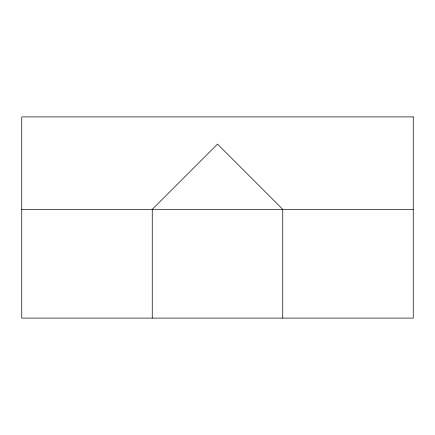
<?xml version="1.0" encoding="UTF-8"?>
<svg xmlns="http://www.w3.org/2000/svg" width="435" height="435" viewBox="0 0 435 435"><rect width="100%" height="100%" fill="white"/><g stroke="black" fill="none" stroke-linecap="round" stroke-linejoin="round"><path stroke-width="0.65" d="M21.75 209.344L413.25 209.344M282.75 318.094L282.75 209.344L217.5 144.094L152.25 209.344L152.25 318.094M413.25 116.906L21.75 116.906L21.75 318.094L413.25 318.094L413.25 116.906"/></g></svg>
